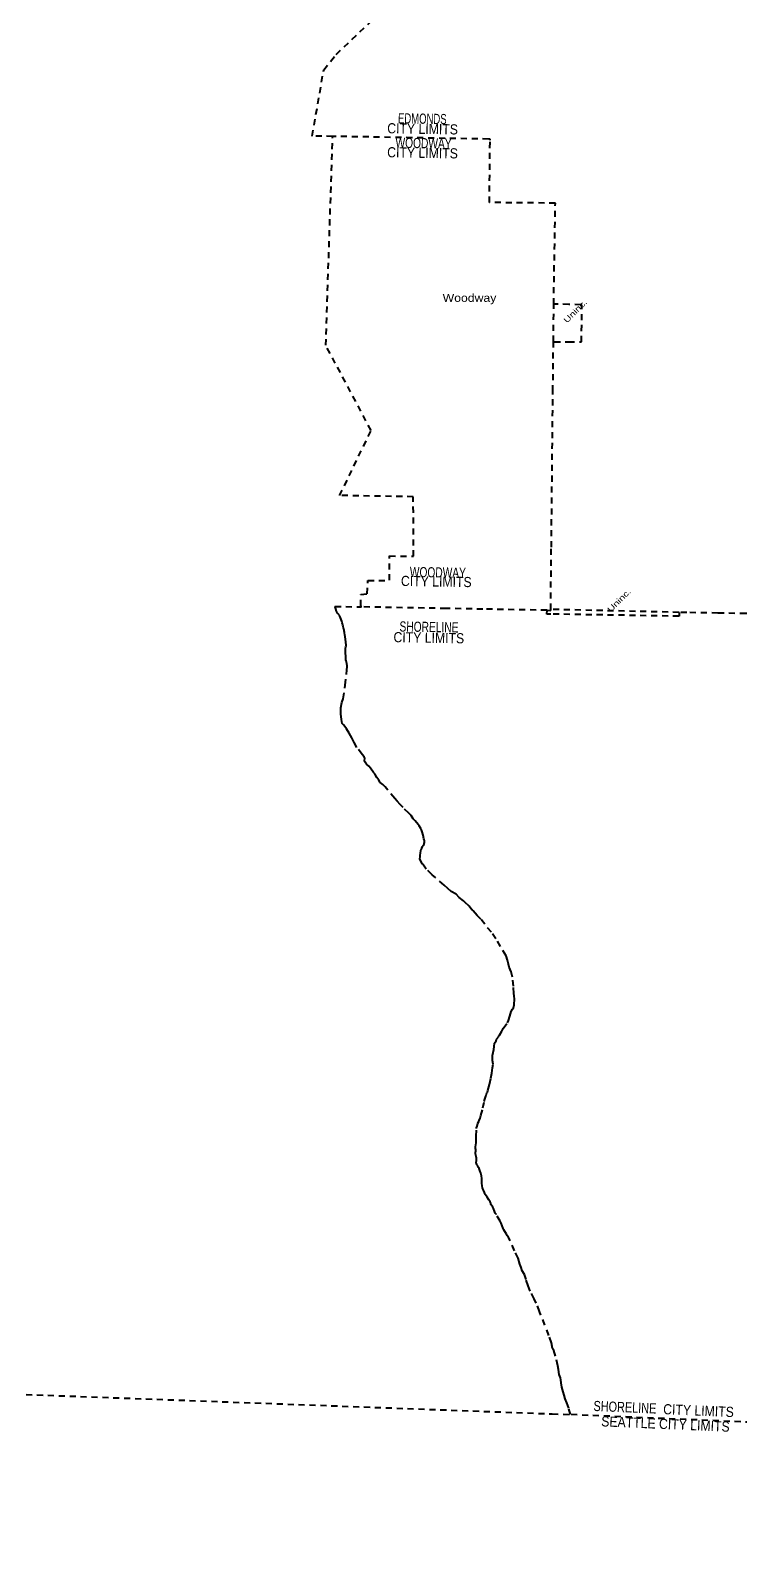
# Model space of a CAD drawing. Header units: feet. Extents: x -903180 to 1023491, y -707744 to 564635.
# Drawn here: x -350882 to -336842, y 85896 to 116093 of the extents above; entities that cross this region are included whole.
import ezdxf

# ---------------------------------------------------------------- set-up
doc = ezdxf.new("R2010")
doc.units = ezdxf.units.FT
doc.header["$LTSCALE"] = 80
doc.linetypes.add('SHORT_DASHED', pattern=[2.7, 1.5, -1.2])
doc.layers.add('13', color=7, linetype='SHORT_DASHED', lineweight=40)
doc.layers.add('15', color=7, linetype='Continuous')
doc.layers.add('36', color=7, linetype='Continuous')

msp = doc.modelspace()

# ---------------------------------------------------------------- linework, layer by layer
at = {"layer": '13'}
for p, q in [((-344803.6, 104554.84), (-344808.77, 104563.32)), ((-343079.41, 100030.72), (-343081.87, 100051.24)), ((-342056.62, 94166.13), (-342055.21, 94183.59)), ((-335523.68, 88488.8), (-340185.3, 88685.6))]:
    msp.add_line(p, q, dxfattribs=at)
for points in [[(-344897.19, 113997.09), (-345301.95, 114004.21), (-345075.33, 115314.57), (-344828.23, 115619.19), (-344160.04, 116254.52)], [(-344343.24, 104679.81), (-344343.22, 104700.24), (-344342.96, 104928.2), (-344211.89, 104936.12), (-344198.66, 105205.69), (-343774.39, 105205.96), (-343771.3, 105688.52), (-343296.02, 105681.75), (-343301.83, 106861.68), (-344760.5, 106885.44), (-344136.82, 108174.1), (-345033.78, 109859.52), (-344898.2, 113966.59), (-344897.19, 113997.09)], [(-340519.38, 110675.58), (-340521.63, 110675.62), (-340488.12, 112675.61), (-341795.37, 112686.41), (-341781.17, 113922.46), (-341780.94, 113942.34), (-341808.02, 113942.81), (-344869.12, 113996.6), (-344897.19, 113997.09)], [(-340526.85, 109931.43), (-340519.58, 110655.63), (-340519.38, 110675.58)], [(-340526.85, 109931.43), (-340508.64, 109931.07), (-340228.29, 109925.49), (-339969.62, 109925.98), (-339962.6, 110643.69), (-339962.41, 110663.65), (-339983.94, 110664.2), (-340218.83, 110670.16), (-340519.38, 110675.58)], [(-340580.06, 104630.08), (-340567.68, 105862.98), (-340536.68, 108952.54), (-340526.85, 109931.43)], [(-344808.77, 104563.32), (-344809.75, 104565.02), (-344812.02, 104569.51), (-344815.3, 104576.38), (-344817.1, 104580.4), (-344823.07, 104596.93), (-344827.12, 104610.05), (-344831.16, 104624.36), (-344833.7, 104633.43), (-344836.48, 104644.19), (-344841.55, 104661.76), (-344848.96, 104680.64), (-344852.95, 104688.82), (-344343.24, 104679.81)], [(-343081.87, 100051.24), (-343084.87, 100069.29), (-343089.52, 100090.35), (-343107.84, 100157.91), (-343126.97, 100226.29), (-343141.19, 100266.77), (-343151.85, 100293.31), (-343183.01, 100346.37), (-343202.69, 100372.63), (-343264.08, 100441.92), (-343304.63, 100485.74), (-343345.18, 100547.41), (-343387.35, 100596.1), (-343504.12, 100704.83), (-343560.89, 100766.5), (-343622.52, 100834.66), (-343667.93, 100886.59), (-343857.7, 101117.04), (-343906.35, 101160.86), (-343956.63, 101204.68), (-343984.2, 101246.87), (-344021.51, 101300.43), (-344062.86, 101372.65), (-344087.19, 101400.24), (-344150.45, 101486.25), (-344184.5, 101525.2), (-344225.05, 101567.4), (-344257.49, 101604.72), (-344265.6, 101632.31), (-344262.36, 101682.62), (-344276.95, 101713.45), (-344311.01, 101758.9), (-344418.87, 101897.66), (-344472.39, 101995.03), (-344519.43, 102087.53), (-344572.95, 102180.04), (-344624.85, 102267.67), (-344658.1, 102312.31), (-344685.67, 102343.14), (-344706.76, 102373.98), (-344724.02, 102453.29), (-344737.58, 102565.48), (-344735.95, 102680.7), (-344713.25, 102784.57), (-344689.73, 102860.03), (-344650.8, 103127.81), (-344616.74, 103431.28), (-344610.94, 103491.08), (-344612.86, 103527.13), (-344613.75, 103533.72), (-344615.07, 103542.56), (-344618.02, 103557.46), (-344630.34, 103610.36), (-344635.22, 103634.51), (-344636.58, 103642.46), (-344637.71, 103650.25), (-344639.7, 103667.15), (-344640.26, 103683.41), (-344640.4, 103696.86), (-344643.41, 103769.48), (-344642.85, 103774.25), (-344643.06, 103786.08), (-344644.95, 103813.19), (-344643.97, 103838.68), (-344640.89, 103865.02), (-344636.69, 103891.07), (-344633.9, 103906.76), (-344633.62, 103916.84), (-344638.81, 103991.21), (-344643.85, 104035.76), (-344651.75, 104094.73), (-344655.32, 104119.31), (-344662.15, 104171.31), (-344677.59, 104243.39), (-344681.16, 104257.96), (-344692.6, 104299.23), (-344698.08, 104319.6), (-344704.08, 104342.72), (-344708.91, 104362.7), (-344718.58, 104397.21), (-344742.78, 104465.6), (-344756.33, 104495), (-344758.6, 104499.78), (-344762.56, 104507.27), (-344768.57, 104518), (-344770.29, 104520.36), (-344772.11, 104522.66), (-344774.12, 104525.18), (-344775.68, 104526.68), (-344781.79, 104533.91), (-344792.21, 104544.36), (-344793.9, 104545.71), (-344798.6, 104549.39), (-344801.1, 104551.86), (-344803.6, 104554.84)], [(-340653.58, 104612.73), (-341921.67, 104635.9), (-342650.18, 104649.04), (-344323.24, 104678.8), (-344343.24, 104679.6), (-344343.24, 104679.81)], [(-338039.12, 104571.72), (-338039.12, 104494.97), (-340580.56, 104537.27), (-340654.63, 104538.6), (-340653.58, 104612.73)], [(-340653.58, 104612.73), (-340580.25, 104611.39), (-340580.06, 104630.08)], [(-337271.38, 104557.98), (-337881.5, 104568.1), (-338039.12, 104571.72), (-340580.06, 104630.08)], [(-328215.75, 104377.44), (-328235.75, 104377.96), (-335296.86, 104532.87), (-335624.99, 104532.89), (-336192.6, 104541.34), (-336481.34, 104547.7), (-336680.52, 104548.17), (-336716.07, 104548.76), (-337271.38, 104557.98)], [(-342055.21, 94183.59), (-342054.59, 94198.78), (-342048.27, 94350.22), (-342046.79, 94364.03), (-342039.54, 94398.39), (-342020.66, 94456.9), (-342003, 94491.64), (-341993.86, 94507.49), (-341978.63, 94554.41), (-341962.8, 94607.44), (-341925.34, 94757.67), (-341895.5, 94884.44), (-341882.5, 94934.65), (-341867.45, 94993.38), (-341860.3, 95019.36), (-341854.66, 95034.04), (-341843.75, 95055.12), (-341835.09, 95073.57), (-341825.68, 95104.82), (-341794.27, 95222.47), (-341767.18, 95345.97), (-341746.86, 95449.12), (-341734.82, 95550.02), (-341721.27, 95625.32), (-341731.81, 95696.1), (-341734.82, 95744.3), (-341730.3, 95798.51), (-341719.02, 95853.48), (-341705.47, 95916.73), (-341699.45, 95976.97), (-341691.92, 96038.72), (-341660.32, 96086.91), (-341654.3, 96118.53), (-341630.22, 96144.13), (-341619.68, 96174.25), (-341608.37, 96180.99), (-341600.11, 96187.6), (-341592.12, 96199.18), (-341550.52, 96278.85), (-341518.84, 96329.29), (-341437.02, 96446.72), (-341416.36, 96491.11), (-341388.81, 96578.77), (-341361.26, 96668.63), (-341339.22, 96713.84), (-341329.85, 96718.25), (-341318.28, 96741.95), (-341305.89, 96800.67), (-341300.93, 96840.91), (-341297.63, 96879.5), (-341298.18, 96912.03), (-341303.96, 96975.71), (-341307.82, 97024.77), (-341316.64, 97169.78), (-341338.68, 97350.61), (-341362.92, 97452.06), (-341402.59, 97544.68), (-341415.82, 97604.22), (-341435.65, 97688.02), (-341464.3, 97769.62), (-341663.76, 98108.13), (-341751.92, 98236.04), (-341884.15, 98394.82), (-341963.49, 98498.47), (-342039.53, 98567.94), (-342113.08, 98662.18), (-342127.68, 98673.47), (-342143.11, 98682.62), (-342196.01, 98753.19), (-342278.22, 98830.95), (-342304, 98859.04), (-342392.16, 98925.2), (-342451.67, 98989.15), (-342550.85, 99044.28), (-342616.96, 99103.83), (-342689.69, 99172.19), (-342926.62, 99376.18), (-343043.43, 99488.65), (-343118.36, 99587.89), (-343160.24, 99660.67), (-343169.06, 99688.54), (-343168.52, 99733.39), (-343163.6, 99764.58), (-343157.58, 99805.61), (-343150.34, 99857.99), (-343144.87, 99880.42), (-343135.58, 99903.12), (-343120.27, 99935.12), (-343114.53, 99943.05), (-343107.42, 99949.34), (-343099.5, 99961.11), (-343089.11, 99978.61), (-343085.55, 99992.02), (-343079.68, 100012.94), (-343079.41, 100030.72)], [(-340185.3, 88685.6), (-340222.23, 88812.41), (-340258.16, 88921.26), (-340292.16, 89000.95), (-340316.44, 89070.92), (-340336.84, 89134.09), (-340360.14, 89229.33), (-340371.8, 89316.8), (-340377.63, 89375.11), (-340387.34, 89415.93), (-340410.65, 89480.07), (-340424.25, 89577.26), (-340437.84, 89653.06), (-340488.34, 89841.6), (-340519.43, 89958.22), (-340546.62, 89997.1), (-340562.16, 90105.95), (-340616.55, 90253.67), (-340802.07, 90728.91), (-340866.17, 90896.07), (-340906.96, 90979.65), (-340985.63, 91128.35), (-341028.37, 91237.19), (-341069.16, 91363.54), (-341102.19, 91460.72), (-341146.86, 91530.7), (-341164.35, 91596.78), (-341193.48, 91666.76), (-341225.53, 91784.35), (-341297.41, 91930.13), (-341390.65, 92147.83), (-341419.18, 92194.03), (-341445.54, 92233.25), (-341456.23, 92258.21), (-341508.97, 92345.2), (-341521.8, 92369.45), (-341563.13, 92474.27), (-341582.02, 92514.56), (-341661.12, 92646.48), (-341662.54, 92663.59), (-341681.07, 92677.85), (-341695.68, 92712.44), (-341714.21, 92770.2), (-341724.19, 92794.45), (-341738.44, 92813.7), (-341762.67, 92846.5), (-341766.94, 92872.17), (-341780.48, 92897.84), (-341806.14, 92941.34), (-341838.56, 92991.62), (-341871.65, 93036.45), (-341875.62, 93042.83), (-341880.16, 93050.91), (-341887.12, 93066.09), (-341894.03, 93087.03), (-341908.4, 93132.09), (-341924.28, 93158.79), (-341930.46, 93175.43), (-341940.51, 93217.59), (-341945.55, 93267.15), (-341946.8, 93312.5), (-341947.43, 93340.85), (-341943.66, 93360.38), (-341952.47, 93417.07), (-341961.91, 93466.21), (-341980.8, 93521.64), (-341997.8, 93560.07), (-342008.53, 93581.09), (-342026.79, 93622.12), (-342031.6, 93627.25), (-342038.65, 93631.09), (-342045.69, 93641.99), (-342053.06, 93658.98), (-342057.23, 93669.56), (-342057.55, 93685.59), (-342054.66, 93692.32), (-342051.46, 93698.09), (-342051.14, 93732.39), (-342052.27, 93765.25), (-342056.12, 93796.02), (-342070.06, 93852.61), (-342071.98, 93867.36), (-342071.66, 93879.54), (-342065.9, 93906.14), (-342063.97, 93920.57), (-342064.29, 93933.07), (-342069.26, 93956.96), (-342069.58, 93970.74), (-342067.98, 93991.26), (-342058.05, 94064.67), (-342055.65, 94080.22), (-342054.37, 94097.53), (-342054.69, 94114.52), (-342055.98, 94146.9), (-342056.62, 94166.13)], [(-354986.13, 85896.5), (-354982.62, 85916.53), (-354882.9, 86485.56), (-354686.03, 87327.45), (-354511.28, 87832.97), (-354320.44, 88272.01), (-353938.79, 88950.68), (-353775.45, 89188.13), (-340551.98, 88701.08), (-340185.3, 88685.6)]]:
    msp.add_lwpolyline(points, dxfattribs=at)

# ---------------------------------------------------------------- texts
at = {"layer": '15'}
for s, rotation, width, p in [('EDMONDS', 358.993, 0.7, (-343605.68, 114255.33)), ('CITY LIMITS', 358.993, 0.9, (-343818.64, 114058.12)), ('WOODWAY', 358.993, 0.75, (-343655.15, 113771.89)), ('CITY LIMITS', 358.993, 0.9, (-343819.89, 113583.39)), ('WOODWAY', 358.993, 0.75, (-343371.26, 105272.19)), ('CITY LIMITS', 358.993, 0.9, (-343547.34, 105095.06)), ('CITY LIMITS', 358.993, 0.9, (-343694.97, 103981.45)), ('SHORELINE', 358.993, 0.75, (-343575.66, 104192.68)), ('SHORELINE ', 357.583, 0.8, (-339736.57, 88758.96)), ('CITY LIMITS', 357.583, 0.9, (-338356.63, 88695.41)), ('SEATTLE CITY LIMITS', 357.543, 0.9, (-339582.91, 88454.89))]:
    msp.add_text(s, height=201.3, rotation=rotation, dxfattribs=dict(at, width=width)).set_placement(p)
at = {"layer": '36', "width": 1.15}
msp.add_text('Woodway', height=157.5, dxfattribs=at).set_placement((-342720.15, 110720.21))
at = {"layer": '36', "width": 1.35}
for p in [(-340257.54, 110291.45), (-339390.02, 104563.57)]:
    msp.add_text('Uninc.', height=113, rotation=45, dxfattribs=at).set_placement(p)

doc.saveas('drawing.dxf')
